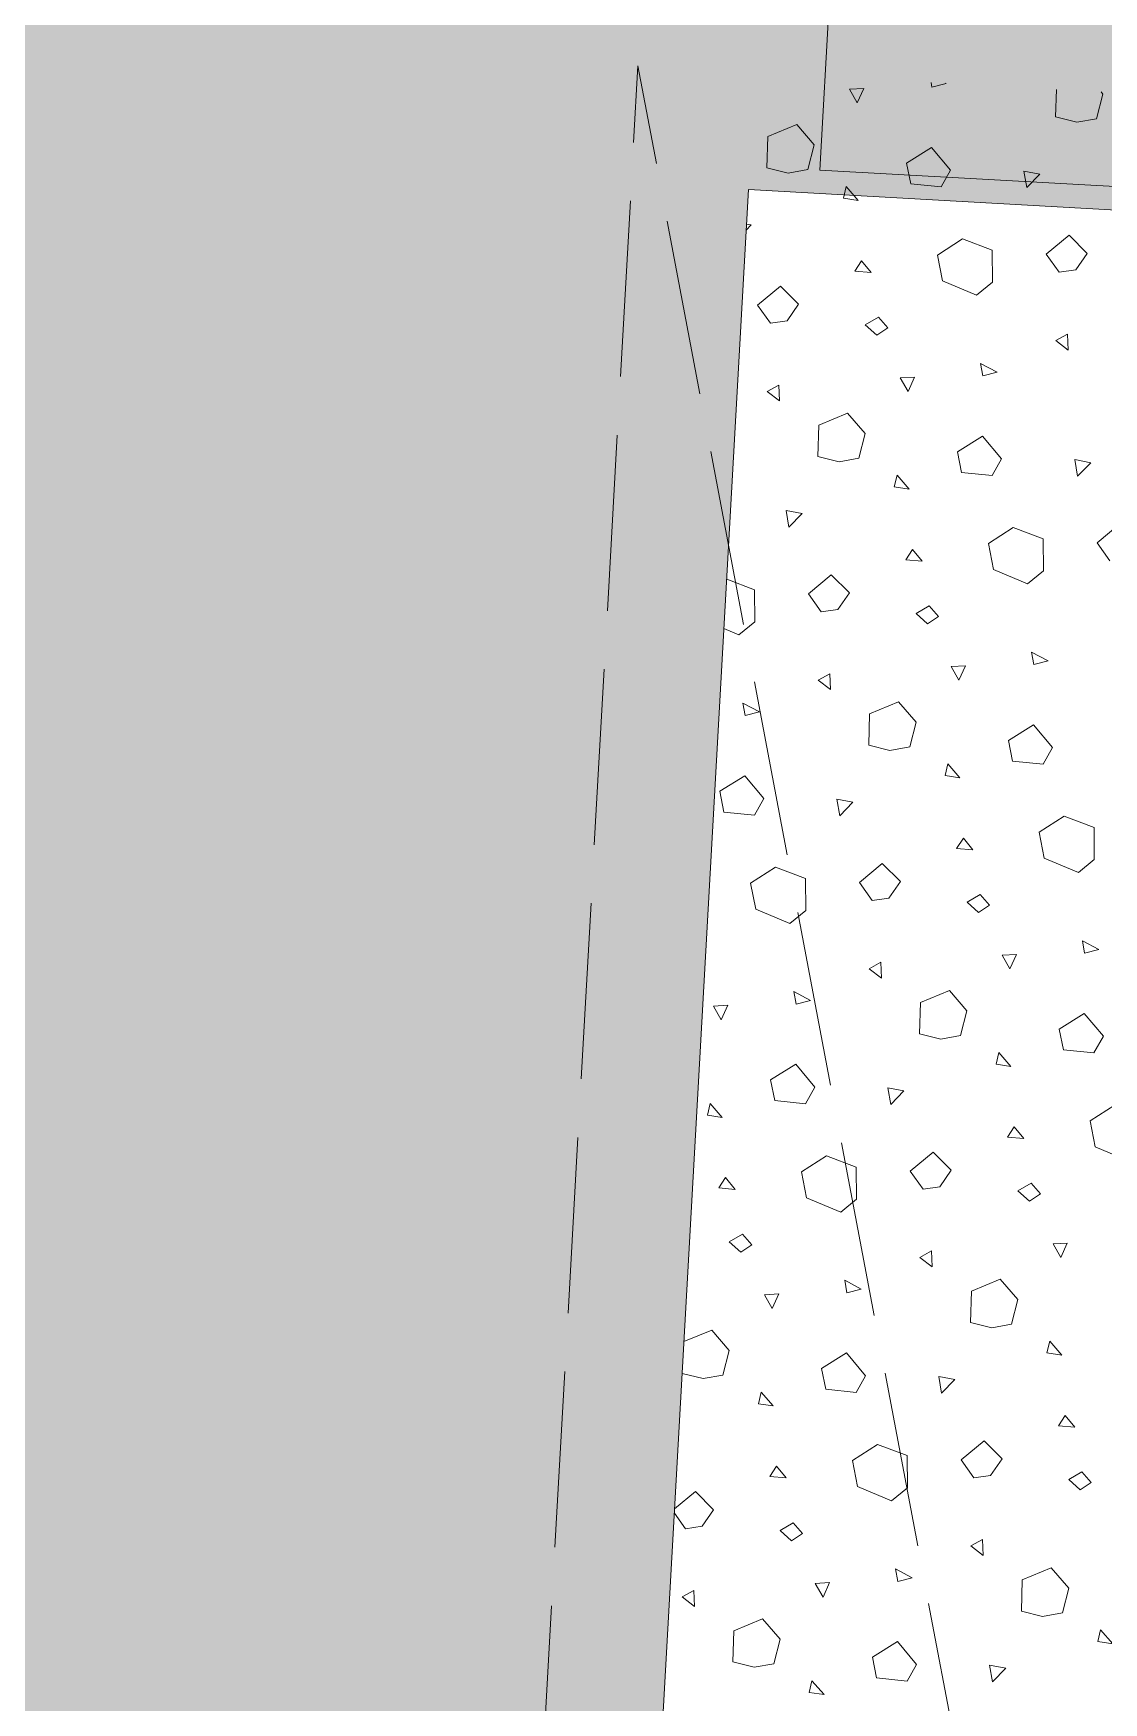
# Model space of a CAD drawing. Header units: metres. Extents: x -19025 to 34897, y -14024 to 26069.
# Drawn here: x -12645 to -12188, y 16704 to 17415 of the extents above; entities that cross this region are included whole.
import ezdxf

# ---------------------------------------------------------------- set-up
doc = ezdxf.new("R2010")
doc.units = ezdxf.units.M
doc.header["$MEASUREMENT"] = 0
doc.linetypes.add('Strichlinie eng', pattern=[0.1, 0.075, -0.025])
doc.linetypes.add('Strichlinie mittel', pattern=[0.15, 0.1, -0.05])
for name, color, linetype in [('140 Bruestung Attika', 7, 'Continuous'), ('221 Gefälledämmung 3D', 7, 'Continuous'), ('310 Dachkonstruktion massiv', 7, 'Continuous'), ('930 Beschriftung Allgemein', 7, 'Continuous')]:
    doc.layers.add(name, color=color, linetype=linetype)

# ---------------------------------------------------------------- blocks, each defined once
blk = doc.blocks.new('Dachfläche_29_1', base_point=(-13.21515, 21.61279))
at = {"layer": '310 Dachkonstruktion massiv', "color": 7, "linetype": 'Continuous', "lineweight": 13, "flags": 128}
blk.add_lwpolyline([(-14.3973, 28.15812), (-14.73908, 22.0587), (-14.04024, 22.01954), (-14.06039, 21.66018), (-13.21515, 21.61279), (-12.8522, 28.08744)], close=True, dxfattribs=at)
blk = doc.blocks.new('*X769')
at = {"layer": '930 Beschriftung Allgemein', "color": 254, "linetype": 'Continuous', "lineweight": 9, "true_color": 0xd4d4d4}
for p, q in [((-14.04174, 21.69501), (-14.04783, 21.69462)), ((-14.04783, 21.69462), (-14.04452, 21.68882)), ((-14.04452, 21.68882), (-14.04174, 21.69501)), ((-14.01299, 21.69756), (-14.01263, 21.6955)), ((-14.01263, 21.6955), (-14.00651, 21.69703)), ((-14.00651, 21.69703), (-14.00685, 21.69722)), ((-13.95957, 21.69456), (-13.95992, 21.68286)), ((-13.94244, 21.68207), (-13.93973, 21.69258)), ((-13.93973, 21.69258), (-13.94051, 21.6935)), ((-14.0703, 21.6796), (-14.08263, 21.67446)), ((-14.06283, 21.67088), (-14.0703, 21.6796)), ((-13.95992, 21.68286), (-13.95085, 21.68058)), ((-13.95085, 21.68058), (-13.94244, 21.68207)), ((-14.08263, 21.67446), (-14.08302, 21.66116)), ((-14.06554, 21.66036), (-14.06283, 21.67088)), ((-14.02345, 21.66314), (-14.01276, 21.66982)), ((-14.01276, 21.66982), (-14.00465, 21.66007)), ((-14.02167, 21.65433), (-14.02345, 21.66314)), ((-14.08302, 21.66116), (-14.07395, 21.65888)), ((-14.07395, 21.65888), (-14.06554, 21.66036)), ((-14.00465, 21.66007), (-14.00865, 21.65298)), ((-13.97347, 21.65978), (-13.96662, 21.65848)), ((-13.97222, 21.6527), (-13.97347, 21.65978)), ((-13.96662, 21.65848), (-13.97222, 21.6527)), ((-14.04923, 21.65315), (-14.05041, 21.64815)), ((-14.05041, 21.64815), (-14.04408, 21.64721)), ((-14.04408, 21.64721), (-14.04923, 21.65315)), ((-14.00865, 21.65298), (-14.02167, 21.65433)), ((-14.08972, 21.63678), (-14.09183, 21.63461)), ((-14.09168, 21.63715), (-14.08972, 21.63678)), ((-13.99963, 21.63086), (-14.01028, 21.62396)), ((-13.98692, 21.62603), (-13.99963, 21.63086)), ((-13.95415, 21.6324), (-13.9639, 21.62429)), ((-13.9464, 21.62464), (-13.95415, 21.6324)), ((-14.04551, 21.61711), (-14.04263, 21.6215)), ((-14.04263, 21.6215), (-14.03856, 21.61651)), ((-14.01028, 21.62396), (-14.00811, 21.61294)), ((-13.98679, 21.61236), (-13.98692, 21.62603)), ((-13.9639, 21.62429), (-13.95844, 21.61659)), ((-13.95132, 21.61762), (-13.9464, 21.62464)), ((-14.03856, 21.61651), (-14.04551, 21.61711)), ((-14.00811, 21.61294), (-13.99357, 21.60683)), ((-13.99357, 21.60683), (-13.98679, 21.61236)), ((-13.95844, 21.61659), (-13.95132, 21.61762)), ((-14.07725, 21.6107), (-14.087, 21.60259)), ((-14.0695, 21.60294), (-14.07725, 21.6107)), ((-14.087, 21.60259), (-14.08154, 21.59488)), ((-14.07442, 21.59591), (-14.0695, 21.60294)), ((-14.08154, 21.59488), (-14.07442, 21.59591)), ((-14.0355, 21.59738), (-14.04108, 21.59412)), ((-14.04108, 21.59412), (-14.0362, 21.58973)), ((-14.0362, 21.58973), (-14.0315, 21.59284)), ((-14.0315, 21.59284), (-14.0355, 21.59738)), ((-13.95978, 21.58751), (-13.95479, 21.59022)), ((-13.9545, 21.58342), (-13.95978, 21.58751)), ((-13.95479, 21.59022), (-13.9545, 21.58342)), ((-13.99186, 21.57771), (-13.99092, 21.57239)), ((-13.9848, 21.57393), (-13.99186, 21.57771)), ((-14.02003, 21.57191), (-14.02612, 21.57152)), ((-14.02612, 21.57152), (-14.02282, 21.56572)), ((-14.02282, 21.56572), (-14.02003, 21.57191)), ((-13.99092, 21.57239), (-13.9848, 21.57393)), ((-14.08289, 21.56581), (-14.07789, 21.56851)), ((-14.0776, 21.56172), (-14.08289, 21.56581)), ((-14.07789, 21.56851), (-14.0776, 21.56172)), ((-14.04859, 21.5565), (-14.06092, 21.55136)), ((-14.04112, 21.54778), (-14.04859, 21.5565)), ((-14.06092, 21.55136), (-14.06131, 21.53806)), ((-14.04383, 21.53726), (-14.04112, 21.54778)), ((-14.00174, 21.54004), (-13.99105, 21.54672)), ((-13.99105, 21.54672), (-13.98295, 21.53697)), ((-14.06131, 21.53806), (-14.05224, 21.53578)), ((-14.05224, 21.53578), (-14.04383, 21.53726)), ((-13.99996, 21.53123), (-14.00174, 21.54004)), ((-13.98295, 21.53697), (-13.98694, 21.52987)), ((-13.95176, 21.53668), (-13.94492, 21.53538)), ((-13.95052, 21.5296), (-13.95176, 21.53668)), ((-13.94492, 21.53538), (-13.95052, 21.5296)), ((-14.02753, 21.53005), (-14.0287, 21.52505)), ((-14.02237, 21.52411), (-14.02753, 21.53005)), ((-13.98694, 21.52987), (-13.99996, 21.53123)), ((-14.0287, 21.52505), (-14.02237, 21.52411)), ((-14.07487, 21.51498), (-14.06802, 21.51367)), ((-14.07362, 21.5079), (-14.07487, 21.51498)), ((-14.06802, 21.51367), (-14.07362, 21.5079)), ((-13.97793, 21.50776), (-13.98858, 21.50086)), ((-13.96521, 21.50293), (-13.97793, 21.50776)), ((-13.93245, 21.5093), (-13.9422, 21.50119)), ((-13.98858, 21.50086), (-13.9864, 21.48984)), ((-13.96508, 21.48926), (-13.96521, 21.50293)), ((-13.9422, 21.50119), (-13.93673, 21.49349)), ((-14.02381, 21.49401), (-14.02093, 21.49839)), ((-14.01685, 21.49341), (-14.02381, 21.49401)), ((-14.02093, 21.49839), (-14.01685, 21.49341)), ((-14.08831, 21.48122), (-14.10017, 21.48573)), ((-14.05555, 21.4876), (-14.0653, 21.47949)), ((-14.04779, 21.47984), (-14.05555, 21.4876)), ((-13.9864, 21.48984), (-13.97186, 21.48373)), ((-13.97186, 21.48373), (-13.96508, 21.48926)), ((-14.08818, 21.46756), (-14.08831, 21.48122)), ((-14.0653, 21.47949), (-14.05983, 21.47178)), ((-14.05271, 21.47281), (-14.04779, 21.47984)), ((-14.05983, 21.47178), (-14.05271, 21.47281)), ((-14.01379, 21.47428), (-14.01938, 21.47102)), ((-14.01938, 21.47102), (-14.01449, 21.46663)), ((-14.00979, 21.46974), (-14.01379, 21.47428)), ((-14.10135, 21.46471), (-14.09497, 21.46202)), ((-14.09497, 21.46202), (-14.08818, 21.46756)), ((-14.01449, 21.46663), (-14.00979, 21.46974)), ((-13.99832, 21.44881), (-14.00442, 21.44842)), ((-14.00111, 21.44262), (-13.99832, 21.44881)), ((-13.97015, 21.4546), (-13.96922, 21.44929)), ((-13.9631, 21.45083), (-13.97015, 21.4546)), ((-13.96922, 21.44929), (-13.9631, 21.45083)), ((-14.06118, 21.44271), (-14.05618, 21.44541)), ((-14.0559, 21.43862), (-14.06118, 21.44271)), ((-14.05618, 21.44541), (-14.0559, 21.43862)), ((-14.00442, 21.44842), (-14.00111, 21.44262)), ((-14.09325, 21.4329), (-14.09232, 21.42759)), ((-14.0862, 21.42912), (-14.09325, 21.4329)), ((-14.09232, 21.42759), (-14.0862, 21.42912)), ((-14.03922, 21.42826), (-14.03961, 21.41495)), ((-14.02689, 21.4334), (-14.03922, 21.42826)), ((-14.01942, 21.42468), (-14.02689, 21.4334)), ((-14.02213, 21.41416), (-14.01942, 21.42468)), ((-13.98004, 21.41694), (-13.96935, 21.42362)), ((-13.96935, 21.42362), (-13.96124, 21.41387)), ((-14.03961, 21.41495), (-14.03054, 21.41268)), ((-14.03054, 21.41268), (-14.02213, 21.41416)), ((-13.97825, 21.40813), (-13.98004, 21.41694)), ((-13.96124, 21.41387), (-13.96524, 21.40677)), ((-14.00582, 21.40695), (-14.00699, 21.40195)), ((-14.00067, 21.40101), (-14.00582, 21.40695)), ((-13.96524, 21.40677), (-13.97825, 21.40813)), ((-14.10314, 21.39524), (-14.09245, 21.40191)), ((-14.09245, 21.40191), (-14.08434, 21.39216)), ((-14.00699, 21.40195), (-14.00067, 21.40101)), ((-14.10135, 21.38642), (-14.10314, 21.39524)), ((-14.08434, 21.39216), (-14.08834, 21.38507)), ((-14.05316, 21.39188), (-14.04631, 21.39057)), ((-14.05191, 21.38479), (-14.05316, 21.39188)), ((-14.08834, 21.38507), (-14.10135, 21.38642)), ((-14.04631, 21.39057), (-14.05191, 21.38479)), ((-13.95622, 21.38466), (-13.96687, 21.37776)), ((-13.9435, 21.37983), (-13.95622, 21.38466)), ((-13.96687, 21.37776), (-13.9647, 21.36674)), ((-13.94338, 21.36616), (-13.9435, 21.37983)), ((-14.0021, 21.37091), (-13.99922, 21.37529)), ((-13.99515, 21.37031), (-14.0021, 21.37091)), ((-13.99922, 21.37529), (-13.99515, 21.37031)), ((-14.03384, 21.3645), (-14.04359, 21.35639)), ((-14.02608, 21.35674), (-14.03384, 21.3645)), ((-13.9647, 21.36674), (-13.95016, 21.36063)), ((-13.95016, 21.36063), (-13.94338, 21.36616)), ((-14.07932, 21.36295), (-14.08997, 21.35606)), ((-14.06661, 21.35812), (-14.07932, 21.36295)), ((-14.06648, 21.34446), (-14.06661, 21.35812)), ((-14.04359, 21.35639), (-14.03813, 21.34868)), ((-14.03101, 21.34971), (-14.02608, 21.35674)), ((-14.08997, 21.35606), (-14.0878, 21.34503)), ((-14.03813, 21.34868), (-14.03101, 21.34971)), ((-13.99208, 21.35118), (-13.99767, 21.34791)), ((-13.98809, 21.34664), (-13.99208, 21.35118)), ((-14.0878, 21.34503), (-14.07326, 21.33892)), ((-14.07326, 21.33892), (-14.06648, 21.34446)), ((-13.99767, 21.34791), (-13.99279, 21.34353)), ((-13.99279, 21.34353), (-13.98809, 21.34664)), ((-13.94845, 21.3315), (-13.94751, 21.32619)), ((-13.94139, 21.32773), (-13.94845, 21.3315)), ((-13.94751, 21.32619), (-13.94139, 21.32773)), ((-14.03947, 21.3196), (-14.03447, 21.32231)), ((-14.03447, 21.32231), (-14.03419, 21.31552)), ((-13.97662, 21.32571), (-13.98271, 21.32532)), ((-13.98271, 21.32532), (-13.9794, 21.31952)), ((-13.9794, 21.31952), (-13.97662, 21.32571)), ((-14.03419, 21.31552), (-14.03947, 21.3196)), ((-14.07155, 21.3098), (-14.07061, 21.30449)), ((-14.06449, 21.30602), (-14.07155, 21.3098)), ((-14.00518, 21.3103), (-14.01751, 21.30516)), ((-13.99771, 21.30157), (-14.00518, 21.3103)), ((-14.09972, 21.30401), (-14.10581, 21.30362)), ((-14.10581, 21.30362), (-14.10251, 21.29781)), ((-14.10251, 21.29781), (-14.09972, 21.30401)), ((-14.07061, 21.30449), (-14.06449, 21.30602)), ((-14.01751, 21.30516), (-14.0179, 21.29185)), ((-14.00042, 21.29106), (-13.99771, 21.30157)), ((-13.95833, 21.29384), (-13.94764, 21.30052)), ((-13.94764, 21.30052), (-13.93953, 21.29077)), ((-13.95655, 21.28503), (-13.95833, 21.29384)), ((-14.0179, 21.29185), (-14.00883, 21.28957)), ((-14.00883, 21.28957), (-14.00042, 21.29106)), ((-13.94353, 21.28367), (-13.95655, 21.28503)), ((-13.93953, 21.29077), (-13.94353, 21.28367)), ((-14.08143, 21.27213), (-14.07074, 21.27881)), ((-14.07074, 21.27881), (-14.06263, 21.26906)), ((-13.98412, 21.28385), (-13.98529, 21.27885)), ((-13.98529, 21.27885), (-13.97896, 21.27791)), ((-13.97896, 21.27791), (-13.98412, 21.28385)), ((-14.07965, 21.26332), (-14.08143, 21.27213)), ((-14.06263, 21.26906), (-14.06663, 21.26197)), ((-14.03145, 21.26877), (-14.02461, 21.26747)), ((-14.0302, 21.26169), (-14.03145, 21.26877)), ((-14.02461, 21.26747), (-14.0302, 21.26169)), ((-14.10722, 21.26214), (-14.10839, 21.25714)), ((-14.10839, 21.25714), (-14.10206, 21.2562)), ((-14.10206, 21.2562), (-14.10722, 21.26214)), ((-14.06663, 21.26197), (-14.07965, 21.26332)), ((-13.93452, 21.26156), (-13.94516, 21.25466)), ((-13.98039, 21.24781), (-13.97752, 21.25219)), ((-13.97752, 21.25219), (-13.97344, 21.24721)), ((-13.94516, 21.25466), (-13.94299, 21.24364)), ((-13.97344, 21.24721), (-13.98039, 21.24781)), ((-13.94299, 21.24364), (-13.92845, 21.23753)), ((-14.05762, 21.23985), (-14.06826, 21.23296)), ((-14.0449, 21.23502), (-14.05762, 21.23985)), ((-14.01213, 21.24139), (-14.02189, 21.23329)), ((-14.00438, 21.23363), (-14.01213, 21.24139)), ((-14.10349, 21.2261), (-14.10062, 21.23049)), ((-14.10062, 21.23049), (-14.09654, 21.2255)), ((-14.06826, 21.23296), (-14.06609, 21.22193)), ((-14.04477, 21.22135), (-14.0449, 21.23502)), ((-14.02189, 21.23329), (-14.01642, 21.22558)), ((-14.0093, 21.22661), (-14.00438, 21.23363)), ((-13.97038, 21.22808), (-13.97596, 21.22481)), ((-13.96638, 21.22354), (-13.97038, 21.22808)), ((-14.09654, 21.2255), (-14.10349, 21.2261)), ((-14.06609, 21.22193), (-14.05155, 21.21582)), ((-14.05155, 21.21582), (-14.04477, 21.22135)), ((-14.01642, 21.22558), (-14.0093, 21.22661)), ((-13.97596, 21.22481), (-13.97108, 21.22043)), ((-13.97108, 21.22043), (-13.96638, 21.22354)), ((-14.09348, 21.20637), (-14.09906, 21.20311)), ((-14.09906, 21.20311), (-14.09418, 21.19872)), ((-14.09418, 21.19872), (-14.08948, 21.20183)), ((-14.08948, 21.20183), (-14.09348, 21.20637)), ((-13.95491, 21.20261), (-13.961, 21.20222)), ((-13.961, 21.20222), (-13.9577, 21.19641)), ((-13.9577, 21.19641), (-13.95491, 21.20261)), ((-14.01777, 21.1965), (-14.01277, 21.19921)), ((-14.01248, 21.19242), (-14.01777, 21.1965)), ((-14.01277, 21.19921), (-14.01248, 21.19242)), ((-14.04984, 21.1867), (-14.0489, 21.18139)), ((-14.04279, 21.18292), (-14.04984, 21.1867)), ((-13.98348, 21.1872), (-13.9958, 21.18206)), ((-13.97601, 21.17847), (-13.98348, 21.1872)), ((-14.07801, 21.1809), (-14.0841, 21.18051)), ((-14.0841, 21.18051), (-14.0808, 21.17471)), ((-14.0808, 21.17471), (-14.07801, 21.1809)), ((-14.0489, 21.18139), (-14.04279, 21.18292)), ((-13.9958, 21.18206), (-13.9962, 21.16875)), ((-13.97871, 21.16796), (-13.97601, 21.17847)), ((-14.10658, 21.16549), (-14.1184, 21.16056)), ((-14.09911, 21.15677), (-14.10658, 21.16549)), ((-13.9962, 21.16875), (-13.98712, 21.16647)), ((-13.98712, 21.16647), (-13.97871, 21.16796)), ((-14.10181, 21.14625), (-14.09911, 21.15677)), ((-13.96241, 21.16074), (-13.96358, 21.15575)), ((-13.95726, 21.15481), (-13.96241, 21.16074)), ((-14.05972, 21.14903), (-14.04904, 21.15571)), ((-14.04904, 21.15571), (-14.04093, 21.14596)), ((-13.96358, 21.15575), (-13.95726, 21.15481)), ((-14.11916, 21.14701), (-14.11022, 21.14477)), ((-14.11022, 21.14477), (-14.10181, 21.14625)), ((-14.05794, 21.14022), (-14.05972, 21.14903)), ((-14.04093, 21.14596), (-14.04493, 21.13887)), ((-14.00975, 21.14567), (-14.0029, 21.14437)), ((-14.0085, 21.13859), (-14.00975, 21.14567)), ((-14.0029, 21.14437), (-14.0085, 21.13859)), ((-14.08551, 21.13904), (-14.08668, 21.13404)), ((-14.08036, 21.1331), (-14.08551, 21.13904)), ((-14.04493, 21.13887), (-14.05794, 21.14022)), ((-14.08668, 21.13404), (-14.08036, 21.1331)), ((-13.95869, 21.12471), (-13.95581, 21.12909)), ((-13.95581, 21.12909), (-13.95174, 21.12411)), ((-13.95174, 21.12411), (-13.95869, 21.12471)), ((-14.03591, 21.11675), (-14.04656, 21.10985)), ((-14.02319, 21.11192), (-14.03591, 21.11675)), ((-13.99043, 21.11829), (-14.00018, 21.11018)), ((-13.98267, 21.11053), (-13.99043, 21.11829)), ((-14.08179, 21.103), (-14.07891, 21.10739)), ((-14.07891, 21.10739), (-14.07484, 21.1024)), ((-14.04656, 21.10985), (-14.04439, 21.09883)), ((-14.02306, 21.09825), (-14.02319, 21.11192)), ((-14.00018, 21.11018), (-13.99471, 21.10248)), ((-13.98759, 21.10351), (-13.98267, 21.11053)), ((-14.07484, 21.1024), (-14.08179, 21.103)), ((-13.99471, 21.10248), (-13.98759, 21.10351)), ((-13.94867, 21.10498), (-13.95426, 21.10171)), ((-13.95426, 21.10171), (-13.94938, 21.09733)), ((-13.94938, 21.09733), (-13.94468, 21.10044)), ((-13.94468, 21.10044), (-13.94867, 21.10498)), ((-14.11353, 21.09659), (-14.1224, 21.08921)), ((-14.10577, 21.08883), (-14.11353, 21.09659)), ((-14.04439, 21.09883), (-14.02985, 21.09272)), ((-14.02985, 21.09272), (-14.02306, 21.09825)), ((-14.1225, 21.08738), (-14.11781, 21.08077)), ((-14.11069, 21.0818), (-14.10577, 21.08883)), ((-14.11781, 21.08077), (-14.11069, 21.0818)), ((-14.07177, 21.08327), (-14.07736, 21.08001)), ((-14.07736, 21.08001), (-14.07248, 21.07562)), ((-14.07248, 21.07562), (-14.06778, 21.07873)), ((-14.06778, 21.07873), (-14.07177, 21.08327)), ((-13.99606, 21.0734), (-13.99106, 21.07611)), ((-13.99078, 21.06931), (-13.99606, 21.0734)), ((-13.99106, 21.07611), (-13.99078, 21.06931)), ((-14.05631, 21.0578), (-14.0624, 21.05741)), ((-14.0624, 21.05741), (-14.05909, 21.05161)), ((-14.05909, 21.05161), (-14.05631, 21.0578)), ((-14.02813, 21.0636), (-14.0272, 21.05829)), ((-14.02108, 21.05982), (-14.02813, 21.0636)), ((-14.0272, 21.05829), (-14.02108, 21.05982)), ((-13.9741, 21.05895), (-13.97449, 21.04565)), ((-13.96177, 21.06409), (-13.9741, 21.05895)), ((-13.9543, 21.05537), (-13.96177, 21.06409)), ((-14.11916, 21.0517), (-14.11416, 21.0544)), ((-14.11388, 21.04761), (-14.11916, 21.0517)), ((-14.11416, 21.0544), (-14.11388, 21.04761)), ((-13.95701, 21.04486), (-13.9543, 21.05537)), ((-13.97449, 21.04565), (-13.96542, 21.04337)), ((-13.96542, 21.04337), (-13.95701, 21.04486)), ((-14.0972, 21.03725), (-14.09759, 21.02395)), ((-14.08487, 21.04239), (-14.0972, 21.03725)), ((-14.0774, 21.03367), (-14.08487, 21.04239)), ((-13.9407, 21.03764), (-13.94188, 21.03265)), ((-13.93555, 21.03171), (-13.9407, 21.03764)), ((-14.08011, 21.02315), (-14.0774, 21.03367)), ((-14.03802, 21.02593), (-14.02733, 21.03261)), ((-14.02733, 21.03261), (-14.01922, 21.02286)), ((-13.94188, 21.03265), (-13.93555, 21.03171)), ((-14.09759, 21.02395), (-14.08852, 21.02167)), ((-14.08852, 21.02167), (-14.08011, 21.02315)), ((-14.03624, 21.01712), (-14.03802, 21.02593)), ((-14.01922, 21.02286), (-14.02322, 21.01576)), ((-13.98804, 21.02257), (-13.98119, 21.02127)), ((-13.98679, 21.01549), (-13.98804, 21.02257)), ((-14.06381, 21.01594), (-14.06498, 21.01094)), ((-14.05865, 21.01), (-14.06381, 21.01594)), ((-14.02322, 21.01576), (-14.03624, 21.01712)), ((-13.98119, 21.02127), (-13.98679, 21.01549)), ((-14.06498, 21.01094), (-14.05865, 21.01))]:
    blk.add_line(p, q, dxfattribs=at)
blk = doc.blocks.new('Schraffur_2_1', base_point=(4.65639, 0))
at = {"layer": '930 Beschriftung Allgemein', "color": 254, "linetype": 'Strichlinie mittel', "lineweight": 9, "true_color": 0xd4d4d4}
blk.add_blockref('*X769', (0, 0), dxfattribs=at)
blk = doc.blocks.new('Wand_196_1', base_point=(-12.92928, 21.757))
at = {"layer": '140 Bruestung Attika', "linetype": 'Continuous', "lineweight": 13, "true_color": 0xebebeb}
for points in [[(-14.48528, 21.67395), (-14.0909, 21.65185), (-14.46318, 22.06834)], [(-14.46318, 22.06834), (-14.0909, 21.65185), (-14.0688, 22.04623)], [(-14.0909, 21.65185), (-12.9388, 21.58726), (-12.91669, 21.98164), (-14.0688, 22.04623)]]:
    blk.add_hatch(color=7, dxfattribs=at).paths.add_polyline_path(points)
at = {"layer": '140 Bruestung Attika', "color": 7, "linetype": 'Continuous', "lineweight": 13, "flags": 128}
blk.add_lwpolyline([(-14.0909, 21.65185), (-12.9388, 21.58726)], dxfattribs=at)
blk = doc.blocks.new('Wand_197_1', base_point=(-14.25112, 21.83109))
at = {"layer": '140 Bruestung Attika', "linetype": 'Continuous', "lineweight": 13, "true_color": 0xebebeb}
blk.add_hatch(color=7, dxfattribs=at).paths.add_polyline_path([(-14.48528, 21.67395), (-14.722, 17.45069), (-14.32762, 17.42858), (-14.0909, 21.65185)])
at = {"layer": '140 Bruestung Attika', "color": 7, "linetype": 'Continuous', "lineweight": 13, "flags": 128}
blk.add_lwpolyline([(-14.32762, 17.42858), (-14.0909, 21.65185)], dxfattribs=at)
blk = doc.blocks.new('Dachfläche_78_1', base_point=(-13.46946, 17.32928))
at = {"layer": '221 Gefälledämmung 3D', "color": 32, "linetype": 'Strichlinie eng', "lineweight": 5, "true_color": 0xdd6f00, "flags": 128}
blk.add_lwpolyline([(-13.46946, 17.32928), (-13.43319, 17.9763), (-14.13803, 21.70457), (-14.38034, 17.38146)], close=True, dxfattribs=at)

msp = doc.modelspace()

# ---------------------------------------------------------------- block references
at = {"layer": '140 Bruestung Attika', "color": 7, "lineweight": 30, "xscale": 1000, "yscale": 1000, "zscale": 1000}
for name, p in [('Wand_196_1', (-11177.954, 17453.928)), ('Wand_197_1', (-12499.795, 17528.028))]:
    msp.add_blockref(name, p, dxfattribs=at)
at = {"layer": '221 Gefälledämmung 3D', "color": 32, "linetype": 'Strichlinie eng', "lineweight": 5, "true_color": 0xdd6f00, "xscale": 1000, "yscale": 1000, "zscale": 1000}
msp.add_blockref('Dachfläche_78_1', (-11718.136, 13026.208), dxfattribs=at)
at = {"layer": '310 Dachkonstruktion massiv', "color": 7, "linetype": 'Continuous', "lineweight": 13, "xscale": 1000, "yscale": 1000, "zscale": 1000}
msp.add_blockref('Dachfläche_29_1', (-11463.824, 17309.719), dxfattribs=at)
at = {"layer": '930 Beschriftung Allgemein', "color": 254, "linetype": 'Strichlinie mittel', "lineweight": 9, "true_color": 0xd4d4d4, "xscale": 1000, "yscale": 1000, "zscale": 1000}
msp.add_blockref('Schraffur_2_1', (6407.716, -4303.067), dxfattribs=at)

doc.saveas('drawing.dxf')
